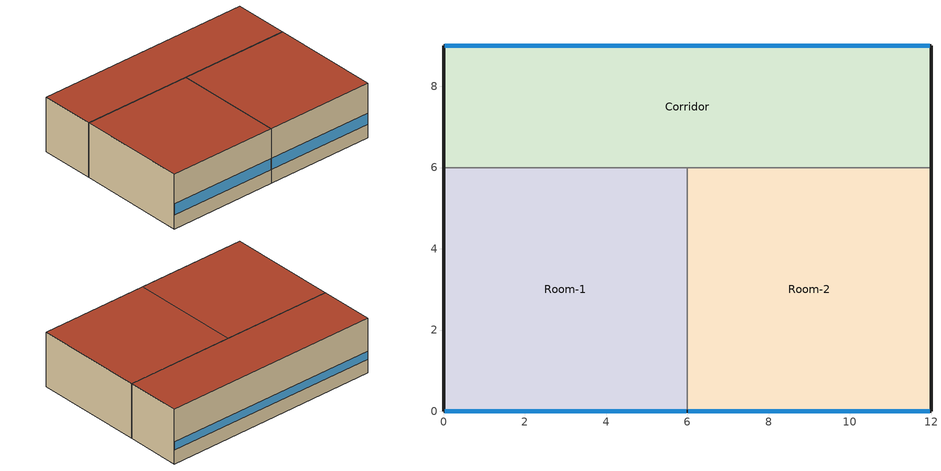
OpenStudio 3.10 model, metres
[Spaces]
Room-1
 floor ground: 0,0 0,6 6,6 6,0 z0
 wall outside: 0,6 0,0 6,0 z0:3
 wall to Corridor: 6,6 0,6 z0:3
 wall to Room-2: 6,0 6,6 z0:3
 window: 0.03,0 5.97,0 z0.76:1.37
 roof outside: 6,0 6,6 0,6 0,0 z3
Room-2
 floor ground: 6,0 6,6 12,6 12,0 z0
 wall outside: 6,0 12,0 12,6 z0:3
 wall to Corridor: 12,6 6,6 z0:3
 window: 6.03,0 11.97,0 z0.76:1.37
 roof outside: 12,0 12,6 6,6 6,0 z3
Corridor
 floor ground: 0,6 0,9 12,9 12,6 z0
 wall outside: 12,6 12,9 0,9 0,6 z0:3
 window: 11.97,9 0.03,9 z0.76:1.21
 roof outside: 12,6 12,9 0,9 0,6 z3
[Building]
Building 1: Default Construction Set=RepairFinal Default Constructions
[Material] Roughness=MediumSmooth; Density {kg/m3}=800; Specific Heat {J/kg-K}=900
Name | Thickness {m} | Conductivity {W/m-K}
RepairFinal Wall Material | 0.2 | 0.55
RepairFinal Roof Material | 0.18 | 0.28
RepairFinal Floor Material | 0.16 | 0.95
[Construction]
RepairFinal Wall: RepairFinal Wall Material
RepairFinal Roof: RepairFinal Roof Material
RepairFinal Floor: RepairFinal Floor Material
RepairFinal Window: RepairFinal Window Glazing
[WindowMaterial:SimpleGlazingSystem]
RepairFinal Window Glazing: U-Factor {W/m2-K}=2.6; Solar Heat Gain Coefficient=0.35; Visible Transmittance=0.6
[DefaultSurfaceConstructions] Floor Construction=RepairFinal Floor; Wall Construction=RepairFinal Wall; Roof Ceiling Construction=RepairFinal Roof
Default Surface Constructions 1; Default Surface Constructions 2
[DefaultSubSurfaceConstructions]
Default Sub Surface Constructions 1: Fixed Window Construction=RepairFinal Window; Operable Window Construction=RepairFinal Window
[DefaultConstructionSet]
RepairFinal Default Constructions: Default Exterior Surface Constructions=Default Surface Constructions 1; Default Ground Contact Surface Constructions=Default Surface Constructions 2; Default Exterior SubSurface Constructions=Default Sub Surface Constructions 1
[BuildingStory]
Story 1: Nominal Z Coordinate {m}=0
[SpaceType]
RepairFinal
[Lights:Definition]
RepairFinal LightsDef: Design Level Calculation Method=Watts/Area; Watts per Space Floor Area {W/m2}=9
[Lights]
RepairFinal Lights: Lights Definition=RepairFinal LightsDef; Space or SpaceType=RepairFinal; Fraction Replaceable=1
[People:Definition]
RepairFinal PeopleDef: Number of People Calculation Method=People/Area; People per Space Floor Area {person/m2}=0.03; Fraction Radiant=0.3
[People]
RepairFinal People: People Definition=RepairFinal PeopleDef; Space or SpaceType=RepairFinal; Multiplier=1
[ElectricEquipment:Definition]
RepairFinal EquipDef: Design Level Calculation Method=Watts/Area; Watts per Space Floor Area {W/m2}=5
[ElectricEquipment]
RepairFinal Equip: Electric Equipment Definition=RepairFinal EquipDef; Space or SpaceType=RepairFinal
[Space] Space Type=RepairFinal; Building Story=Story 1
Name | Thermal Zone
Room-1 | Room-1 Zone
Room-2 | Room-2 Zone
Corridor | Corridor Zone
[ThermalZone] Use Ideal Air Loads=No
Name | Thermostat
Room-1 Zone | Room-1 Zone Thermostat
Room-2 Zone | Room-2 Zone Thermostat
Corridor Zone | Corridor Zone Thermostat
[Sizing:Zone] Zone Cooling Design Supply Air Temperature Input Method=SupplyAirTemperature; Zone Cooling Design Supply Air Temperature {C}=14; Zone Cooling Design Supply Air Temperature Difference {deltaC}=11.11; Zone Heating Design Supply Air Temperature Input Method=SupplyAirTemperature; Zone Heating Design Supply Air Temperature {C}=40; Zone Heating Design Supply Air Temperature Difference {deltaC}=11.11; Zone Cooling Design Supply Air Humidity Ratio {kg-H2O/kg-air}=0.0085; Zone Heating Design Supply Air Humidity Ratio {kg-H2O/kg-air}=0.008; Cooling Design Air Flow Method=DesignDay; Heating Design Air Flow Method=DesignDay; Account for Dedicated Outdoor Air System=No; Dedicated Outdoor Air System Control Strategy=NeutralSupplyAir; Dedicated Outdoor Air Low Setpoint Temperature for Design {C}=autosize; Dedicated Outdoor Air High Setpoint Temperature for Design {C}=autosize; Zone Load Sizing Method=Sensible Load Only No Latent Load; Zone Latent Cooling Design Supply Air Humidity Ratio Input Method=HumidityRatioDifference; Zone Cooling Design Supply Air Humidity Ratio Difference {kgWater/kgDryAir}=0.005; Zone Latent Heating Design Supply Air Humidity Ratio Input Method=HumidityRatioDifference; Zone Humidification Design Supply Air Humidity Ratio Difference {kgWater/kgDryAir}=0.005; Sizing Option=Coincident
Room-1 Zone; Room-2 Zone; Corridor Zone
[Zone equipment]
Room-1 Zone: Room-1 Zone Ideal Loads
Room-2 Zone: Room-2 Zone Ideal Loads
Corridor Zone: Corridor Zone Ideal Loads
[ThermostatSetpoint:DualSetpoint]
Name | Heating Setpoint Temperature Schedule | Cooling Setpoint Temperature Schedule
Room-1 Zone Thermostat | Room-1 Zone Htg Sch | Room-1 Zone Clg Sch
Room-2 Zone Thermostat | Room-2 Zone Htg Sch | Room-2 Zone Clg Sch
Corridor Zone Thermostat | Corridor Zone Htg Sch | Corridor Zone Clg Sch
[Schedule:Ruleset]
Name | Default Day Schedule
Room-1 Zone Htg Sch | Schedule Day 1
Room-1 Zone Clg Sch | Schedule Day 2
Room-2 Zone Htg Sch | Schedule Day 3
Room-2 Zone Clg Sch | Schedule Day 4
Corridor Zone Htg Sch | Schedule Day 5
Corridor Zone Clg Sch | Schedule Day 6
[Schedule:Day]
Schedule Day 1; Schedule Day 3; Schedule Day 5: 24, 0, 21
Schedule Day 2; Schedule Day 4; Schedule Day 6: 24, 0, 24
